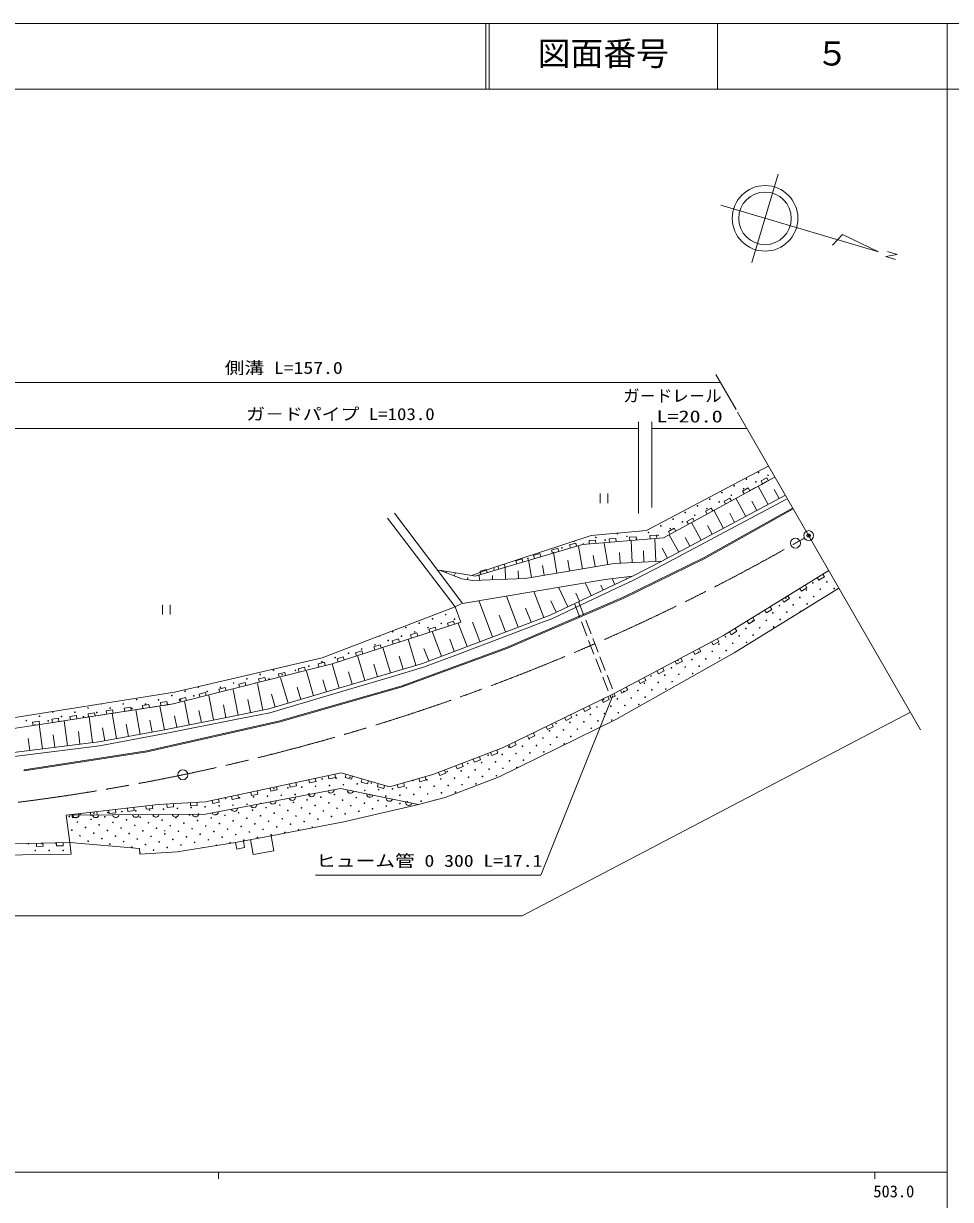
# Model space of a CAD drawing. Units: millimetres, scale not verified. Extents: x 32205 to 672205, y -56803 to 303197.
# Drawn here: x 430525 to 571705, y 124046 to 303197 of the extents above; entities that cross this region are included whole.
import ezdxf
from ezdxf.enums import TextEntityAlignment as Align

# ---------------------------------------------------------------- set-up
doc = ezdxf.new("R2010")
doc.units = ezdxf.units.MM
doc.header["$LTSCALE"] = 1000
doc.header["$PDMODE"] = 32
doc.header["$PDSIZE"] = 500
for name, pattern in [('USER1', [18.6, 12.064865, -1.508108, 3.518919, -1.508108]), ('USER2', [2, 1, -1]), ('USER3', [3, 2.25, -0.75])]:
    doc.linetypes.add(name, pattern=pattern)
for name, color, linetype, lineweight in [('M-BGD', 7, 'Continuous', 13), ('M-BMK-LINE', 2, 'Continuous', 13), ('M-BMK-SRVR', 3, 'Continuous', 13), ('M-STR-HTXT', 7, 'Continuous', 13), ('M-TTL', 2, 'Continuous', 13), ('M-TTL-BAND', 7, 'Continuous', 13), ('M-TTL-LINE', 7, 'Continuous', 13), ('M-TTL-TXT', 7, 'Continuous', 13)]:
    doc.layers.add(name, color=color, linetype=linetype, lineweight=lineweight)
doc.layers.add('M-OTRS', color=6, linetype='Continuous')
doc.styles.add('ＭＳ ゴシック', font='')
doc.styles.get('ＭＳ ゴシック').set_extended_font_data('MS Gothic')

# ---------------------------------------------------------------- blocks, each defined once
blk = doc.blocks.new('BUHIN1')
at = {"color": 3, "linetype": 'Continuous', "lineweight": 13}
for radius in [750, 22.5]:
    blk.add_circle((0, 0), radius, dxfattribs=at)
blk = doc.blocks.new('BUHIN8')
at = {"color": 6, "linetype": 'Continuous', "lineweight": 13}
for radius in [50, 1.5]:
    blk.add_circle((0, 0), radius, dxfattribs=at)
blk = doc.blocks.new('BUHIN2')
at = {"color": 7, "linetype": 'Continuous', "lineweight": 13}
blk.add_lwpolyline([(0, -500), (500, -500), (500, 500), (0, 500)], dxfattribs=at)
blk = doc.blocks.new('BUHIN3')
at = {"color": 7, "linetype": 'Continuous', "lineweight": 13}
blk.add_lwpolyline([(0, 500), (115, 460), (212, 400), (322, 305), (382, 195), (418, 78), (418, -78), (382, -195), (322, -305), (212, -402), (115, -462), (0, -500)], dxfattribs=at)
blk = doc.blocks.new('BUHIN6')
at = {"color": 7, "linetype": 'Continuous', "lineweight": 13}
for p, q in [((-578, 750), (-578, -750)), ((574, -750), (574, 750))]:
    blk.add_line(p, q, dxfattribs=at)

msp = doc.modelspace()

# ---------------------------------------------------------------- linework, layer by layer
at = {"layer": 'M-BGD'}
for p, q in [((525387, 225948), (543929, 235769)), ((544945, 234076), (528011, 224847)), ((546469, 231282), (527757, 221291)), ((543918, 229920), (542418, 232729)), ((545619, 230828), (544869, 232232)), ((534208, 221847), (547666, 229381)), ((537396, 225758), (546752, 230753)), ((540516, 228103), (539028, 230889)), ((542217, 229012), (541468, 230414)), ((485942, 227862), (496261, 214348)), ((487035, 228579), (493637, 219852)), ((534277, 221714), (547739, 229250)), ((537113, 226287), (535646, 229034)), ((538815, 227195), (538076, 228578)), ((517005, 225186), (525387, 225948)), ((528035, 220759), (537396, 225758)), ((533711, 224470), (532265, 227180)), ((535412, 225379), (534684, 226743)), ((501680, 220190), (517005, 225186)), ((528011, 224847), (515650, 223831)), ((519509, 220789), (518962, 224030)), ((523207, 221080), (523052, 224400)), ((526847, 221249), (526685, 224728)), ((530309, 222654), (528883, 225325)), ((532010, 223562), (531292, 224907)), ((515650, 223831), (499309, 219005)), ((511768, 219483), (511235, 222640)), ((515638, 220136), (515060, 223563)), ((517573, 220463), (517287, 222158)), ((521387, 220995), (521311, 222615)), ((525027, 221164), (524948, 222864)), ((528608, 221746), (527804, 223251)), ((503945, 218540), (503867, 220369)), ((520476, 220952), (506929, 218666)), ((507897, 218830), (507449, 221484)), ((509832, 219156), (509586, 220615)), ((513703, 219809), (513425, 221456)), ((527757, 221291), (520476, 220952)), ((521769, 215755), (534208, 221847)), ((521831, 215618), (534277, 221714)), ((523270, 219005), (527757, 221291)), ((523535, 218467), (528035, 220759)), ((493637, 219852), (493891, 219936)), ((493637, 219852), (497362, 214856)), ((497277, 218582), (493891, 219936)), ((498801, 219090), (493891, 219936)), ((494961, 219652), (494859, 219550)), ((496097, 219055), (496300, 219477)), ((498971, 218328), (497277, 218582)), ((498971, 218328), (497277, 218582)), ((498124, 218455), (498178, 218815)), ((501680, 220190), (498801, 219090)), ((499309, 219005), (498801, 219090)), ((506929, 218666), (498971, 218328)), ((499966, 218371), (499932, 219186)), ((501956, 218455), (501928, 219106)), ((505935, 218624), (505885, 219803)), ((523270, 219005), (510739, 213078)), ((519121, 218497), (523270, 219005)), ((520585, 217735), (520164, 218625)), ((522375, 218582), (522305, 218730)), ((537155, 209946), (553162, 219887)), ((497362, 214856), (519121, 218497)), ((513425, 214349), (512024, 217310)), ((515471, 214653), (523535, 218467)), ((517005, 216042), (516084, 217989)), ((518795, 216889), (518454, 217609)), ((554713, 217194), (538764, 207321)), ((501977, 209764), (499890, 215279)), ((505871, 211237), (504077, 215980)), ((504080, 208138), (521769, 215755)), ((504135, 207998), (521831, 215618)), ((509766, 212710), (508264, 216681)), ((511634, 213502), (510814, 215236)), ((515215, 215195), (514634, 216422)), ((476026, 206559), (496261, 214348)), ((497108, 211978), (496261, 214348)), ((507818, 211974), (506994, 214152)), ((510974, 212526), (515471, 214653)), ((497108, 211978), (477508, 205658)), ((510739, 213078), (491266, 205712)), ((498082, 208291), (496733, 211857)), ((500029, 209027), (498913, 211978)), ((503924, 210500), (502954, 213065)), ((504136, 209939), (509978, 212149)), ((509978, 212149), (510974, 212526)), ((494187, 206817), (492765, 210578)), ((496347, 206993), (504136, 209939)), ((520476, 201140), (537155, 209946)), ((486398, 204266), (485244, 208152)), ((488172, 202299), (504080, 208138)), ((488218, 202156), (504135, 207998)), ((490293, 205423), (489111, 209400)), ((492240, 206081), (491511, 208009)), ((496135, 207554), (495442, 209386)), ((453505, 201310), (476026, 206559)), ((482503, 203109), (481376, 206905)), ((488345, 204845), (487761, 206810)), ((491458, 205144), (496347, 206993)), ((538764, 207321), (520730, 197161)), ((477508, 205658), (453335, 199532)), ((491266, 205712), (467898, 198770)), ((474714, 200795), (473600, 204545)), ((478609, 201952), (477508, 205658)), ((480556, 202531), (479999, 204406)), ((484451, 203688), (483880, 205608)), ((486569, 203691), (491458, 205144)), ((466963, 198584), (466156, 202638)), ((470819, 199638), (469675, 203491)), ((476661, 201374), (476112, 203223)), ((478780, 201377), (486569, 203691)), ((425734, 196907), (453505, 201310)), ((459478, 197094), (458732, 200840)), ((463221, 197839), (462444, 201739)), ((468043, 198187), (478780, 201377)), ((468872, 199060), (468285, 201036)), ((469554, 196968), (488172, 202299)), ((469591, 196822), (488218, 202156)), ((472767, 200217), (472202, 202117)), ((503458, 192843), (520476, 201140)), ((519993, 200464), (520645, 200717)), ((453335, 199532), (434031, 196568)), ((451994, 195603), (451275, 199216)), ((455736, 196349), (455021, 199941)), ((461350, 197466), (460969, 199378)), ((465092, 198212), (464696, 200200)), ((441035, 193654), (440540, 197568)), ((444689, 194251), (444010, 198101)), ((448288, 194886), (447623, 198655)), ((450123, 195231), (449755, 197078)), ((451994, 195603), (463221, 197839)), ((452107, 195014), (463338, 197251)), ((453865, 195976), (453514, 197741)), ((457607, 196721), (457242, 198556)), ((463221, 197839), (467898, 198770)), ((463338, 197251), (468043, 198187)), ((520730, 197161), (502950, 188440)), ((434031, 196568), (424633, 195129)), ((424633, 195129), (434031, 196568)), ((433391, 192686), (432921, 196398)), ((437213, 193170), (436730, 196983)), ((439124, 193412), (438879, 195343)), ((441990, 193774), (451994, 195603)), ((442890, 193933), (442547, 195878)), ((446489, 194568), (446152, 196473)), ((449328, 192398), (469554, 196968)), ((449356, 192250), (469591, 196822)), ((441990, 193774), (428613, 192081)), ((431480, 192444), (431248, 194276)), ((435302, 192928), (435064, 194809)), ((442082, 193181), (452107, 195014)), ((428681, 191485), (442082, 193181)), ((430623, 189521), (449328, 192398)), ((430645, 189372), (449356, 192250)), ((492875, 188779), (503458, 192843)), ((430623, 189521), (430645, 189372)), ((458246, 184630), (478905, 189033)), ((478905, 189033), (486271, 186916)), ((486271, 186916), (492875, 188779)), ((502950, 188440), (494737, 185308)), ((502950, 188440), (494737, 185308)), ((458246, 182768), (478820, 186662)), ((490673, 184207), (478820, 186662)), ((478820, 186662), (490673, 184207)), ((451049, 184207), (458246, 184630)), ((494737, 185308), (490673, 184207)), ((494737, 185308), (490673, 184207)), ((436995, 182598), (451049, 184207)), ((436995, 182598), (458246, 182768)), ((490673, 184207), (479328, 181582)), ((436995, 182598), (437587, 178450)), ((479328, 181582), (475857, 180905)), ((452065, 180312), (452065, 180143)), ((468237, 179466), (462818, 178450)), ((475857, 180905), (468237, 179466)), ((468237, 179466), (468670, 177177)), ((413034, 177857), (437587, 178450)), ((448171, 177518), (437587, 178450)), ((437587, 178450), (437757, 176672)), ((448255, 176672), (448171, 177518)), ((448171, 177518), (448255, 176672)), ((462818, 178450), (453928, 177010)), ((462818, 178450), (453928, 177010)), ((462820, 178443), (463009, 177439)), ((464196, 177661), (463009, 177439)), ((464006, 178667), (464196, 177661)), ((465088, 178872), (465520, 176586)), ((437757, 176672), (416251, 176333)), ((453928, 177010), (448255, 176672)), ((468670, 177177), (465527, 176587))]:
    msp.add_line(p, q, dxfattribs=at)
at = {"layer": 'M-BGD', "linetype": 'USER2'}
for p, q in [((541135, 232044), (544945, 234076)), ((499309, 219005), (501934, 219767)), ((496261, 214348), (497362, 214856)), ((434031, 196568), (453335, 199532))]:
    msp.add_line(p, q, dxfattribs=at)
at = {"layer": 'M-BGD', "linetype": 'USER3'}
for p, q in [((515059, 215122), (520645, 200717)), ((514425, 214821), (519993, 200464))]:
    msp.add_line(p, q, dxfattribs=at)
at = {"layer": 'M-BGD'}
for centre in [(542489, 234800), (540626, 233785), (542065, 233361), (543928, 234376), (536901, 231754), (538340, 231331), (538764, 232770), (540203, 232346), (533176, 229724), (534615, 229300), (535038, 230739), (536477, 230315), (529450, 227694), (531313, 228709), (532752, 228285), (527588, 226679), (529027, 226255), (530889, 227270), (517683, 224905), (519122, 224481), (520985, 225496), (522424, 225072), (523863, 224648), (525725, 225664), (527164, 225240), (512519, 223298), (507355, 221691), (502191, 220085), (549754, 216882), (550751, 218003), (551872, 217007), (552869, 218128), (553990, 217131), (546640, 215637), (548758, 215761), (550875, 215886), (494829, 213146), (544647, 213395), (545644, 214516), (546765, 213519), (547761, 214640), (549879, 214765), (490792, 211844), (492810, 212495), (494145, 211811), (496164, 212462), (541533, 212149), (543650, 212273), (545768, 212398), (486754, 210542), (488089, 209858), (488773, 211193), (490108, 210509), (492127, 211160), (537422, 209782), (539539, 209907), (540536, 211028), (541657, 210031), (542654, 211152), (544771, 211277), (482032, 207905), (484051, 208556), (486070, 209207), (536425, 208661), (538543, 208786), (540661, 208910), (477994, 206603), (480013, 207254), (530197, 206170), (532314, 206295), (533311, 207416), (534432, 206419), (535429, 207540), (536550, 206544), (537546, 207665), (468583, 204682), (471937, 204649), (473956, 205301), (475975, 205952), (529200, 205049), (531318, 205174), (533435, 205298), (462526, 202729), (464545, 203380), (466564, 204031), (467899, 203347), (469918, 203998), (525089, 202683), (526086, 203804), (527207, 202807), (528203, 203928), (529325, 202932), (530321, 204053), (532439, 204177), (453116, 200809), (455134, 201460), (456469, 200776), (458488, 201427), (460507, 202078), (521975, 201437), (524093, 201562), (526210, 201686), (528328, 201811), (440351, 198922), (443705, 198889), (445724, 199540), (447059, 198856), (447743, 200191), (449078, 199507), (451097, 200158), (452432, 199474), (454451, 200125), (517864, 199071), (518861, 200192), (519982, 199195), (520978, 200316), (522099, 199319), (523096, 200441), (524217, 199444), (525214, 200565), (432959, 197652), (434978, 198303), (436313, 197619), (438332, 198271), (439667, 197587), (441686, 198238), (514750, 197825), (516867, 197949), (518985, 198074), (520106, 197077), (521103, 198198), (430940, 197001), (434294, 196968), (510639, 195458), (511636, 196579), (512757, 195583), (513753, 196704), (514874, 195707), (515871, 196828), (516992, 195832), (517989, 196953), (507525, 194213), (509642, 194337), (511760, 194462), (512881, 193465), (513878, 194586), (501296, 191722), (503414, 191846), (504410, 192967), (505531, 191971), (506528, 193092), (507649, 192095), (508646, 193216), (509767, 192220), (510763, 193341), (498182, 190476), (500300, 190601), (502417, 190725), (504535, 190850), (505656, 189853), (506653, 190974), (476009, 188111), (478126, 188235), (480244, 188360), (494071, 188110), (495068, 189231), (496189, 188234), (497185, 189355), (498306, 188359), (499303, 189480), (500424, 188483), (501421, 189604), (502542, 188608), (503538, 189729), (468659, 186616), (470777, 186741), (472894, 186865), (475012, 186990), (477130, 187114), (479247, 187238), (481365, 187363), (482486, 186366), (483483, 187487), (484604, 186491), (486721, 186615), (488839, 186740), (489836, 187861), (490957, 186864), (491953, 187985), (493074, 186989), (495192, 187113), (497310, 187238), (499427, 187362), (461309, 185122), (463427, 185246), (465545, 185371), (467662, 185495), (469780, 185620), (471629, 184538), (471898, 185744), (473713, 184932), (474015, 185868), (475797, 185327), (477037, 184482), (477882, 185721), (479121, 184877), (479966, 186116), (481205, 185271), (483290, 185666), (484529, 184821), (485725, 185494), (487842, 185619), (488964, 184622), (489960, 185743), (491081, 184746), (492078, 185868), (494195, 185992), (496313, 186116), (439136, 182756), (441254, 182880), (443371, 183005), (445489, 183129), (447607, 183254), (449724, 183378), (451842, 183503), (453960, 183627), (456077, 183752), (458195, 183876), (460313, 184001), (462430, 184125), (463291, 182960), (464548, 184250), (465376, 183354), (467460, 183749), (468699, 182904), (469544, 184143), (470784, 183299), (472868, 183693), (474108, 182848), (474952, 184088), (476192, 183243), (478276, 183637), (479516, 182792), (480360, 184032), (481600, 183187), (482445, 184426), (483684, 183581), (485769, 183976), (487853, 184370), (437491, 182395), (438730, 181550), (440814, 181944), (442054, 181099), (442899, 182339), (444138, 181494), (446222, 181888), (447462, 181043), (448307, 182283), (449546, 181438), (451630, 181832), (452870, 180988), (453715, 182227), (454954, 181382), (455799, 182621), (457039, 181777), (458278, 180932), (459123, 182171), (460362, 181326), (461207, 182566), (462447, 181721), (464531, 182115), (465770, 181270), (466615, 182510), (467855, 181665), (469939, 182059), (471178, 181214), (472023, 182454), (473263, 181609), (475347, 182003), (477431, 182398), (437885, 180310), (439125, 179465), (439969, 180705), (441209, 179860), (443293, 180254), (444533, 179410), (445378, 180649), (446617, 179804), (448701, 180199), (449941, 179354), (450786, 180593), (452025, 179748), (454109, 180143), (455349, 179298), (456194, 180537), (457433, 179692), (459517, 180087), (460757, 179242), (461602, 180481), (462841, 179636), (463686, 180876), (464925, 180031), (466165, 179186), (467010, 180425), (468249, 179580), (469094, 180820), (470333, 179975), (431245, 178246), (433367, 178261), (435488, 178276), (440364, 178621), (442448, 179015), (443688, 178170), (445772, 178565), (447011, 177720), (447856, 178959), (449096, 178114), (451180, 178509), (452419, 177664), (453264, 178903), (454504, 178058), (456588, 178453), (458672, 178847), (461996, 178397), (464080, 178791), (432313, 177193), (434435, 177208), (436556, 177223), (450335, 177269)]:
    msp.add_circle(centre, 50, dxfattribs=at)
for centre, start, end in [((514382, 224313), 178.09771, 38.01454), ((515821, 223889), 303.54339, 245.85412), ((542529, 213270), 198.59419, 45.08627), ((548882, 213643), 306.32226, 297.19672), ((484735, 209891), 178.28384, 43.82222), ((470602, 205333), 241.2221, 325.01747), ((465880, 202696), 31.19766, 177.24173), ((457153, 202111), 117.88875, 88.35083), ((442370, 199573), 222.20263, 335.81553), ((432275, 196317), 348.01699, 209.39386), ((508521, 195334), 229.43595, 2.5464), ((473891, 187986), 216.7743, 347.28831), ((493199, 184871), 38.67123, 171.64559), ((457199, 182755), 6.20157, 174.71507), ((466666, 184374), 357.05252, 204.38244), ((437018, 182631), 319.39253, 329.38145), ((450391, 182677), 146.03321, 34.88343), ((472418, 180369), 349.44323, 214.42027), ((474502, 180764), 43.03401, 160.8295), ((437609, 178291), 102.96956, 267.95491), ((457828, 177608), 51.58025, 146.82164), ((459912, 178002), 342.53356, 215.86833), ((448251, 176875), 257.70165, 113.63702)]:
    msp.add_arc(centre, 50, start, end, dxfattribs=at)
at = {"layer": 'M-BMK-LINE'}
msp.add_line((539292, 243983), (567155, 195579), dxfattribs=at)
at = {"layer": 'M-BMK-LINE', "linetype": 'USER1'}
msp.add_arc((389633, 502039), 320000, 263.86992, 299.96466, dxfattribs=at)
at = {"layer": 'M-BMK-SRVR'}
for p, q in [((541474, 266806), (545456, 280228)), ((560721, 268397), (536754, 275508)), ((555253, 271063), (553726, 269430)), ((560721, 268397), (555253, 271063)), ((563572, 268006), (561861, 267679)), ((561861, 267679), (563348, 267246)), ((562093, 268445), (563572, 268006))]:
    msp.add_line(p, q, dxfattribs=at)
for radius in [5000, 4000]:
    msp.add_circle((543465, 273517), radius, dxfattribs=at)
at = {"layer": 'M-OTRS'}
msp.add_point((550110, 225190), dxfattribs=at)
at = {"layer": 'M-STR-HTXT'}
for p, q in [((535981, 249735), (539049, 244405)), ((400165, 248517), (536682, 248517)), ((524201, 242506), (524201, 228548)), ((526233, 229480), (526233, 242506)), ((428528, 241506), (524201, 241506)), ((526233, 241506), (540718, 241506)), ((509337, 173457), (520285, 200800)), ((565609, 198264), (506459, 167253)), ((509337, 173457), (474996, 173457)), ((266730, 167253), (506459, 167253))]:
    msp.add_line(p, q, dxfattribs=at)
at = {"layer": 'M-TTL'}
msp.add_line((672205, 303197), (32205, 303197), dxfattribs=at)
at = {"layer": 'M-TTL-BAND'}
for p, q in [((571205, -56803), (571205, 293197)), ((32205, 128197), (571205, 128197)), ((460205, 128197), (460205, 127197)), ((560205, 128197), (560205, 127197))]:
    msp.add_line(p, q, dxfattribs=at)
at = {"layer": 'M-TTL-LINE'}
for p, q in [((500951, 303197), (500951, 293197)), ((501451, 303197), (501451, 293197)), ((536201, 303197), (536201, 293197)), ((571205, 303197), (571205, 293197)), ((32205, 293197), (672205, 293197))]:
    msp.add_line(p, q, dxfattribs=at)

# ---------------------------------------------------------------- block references
at = {"layer": 'M-BGD'}
for name, p, rotation in [('BUHIN2', (543534, 233307), 118.59032), ('BUHIN2', (540712, 231769), 118.59032), ('BUHIN2', (535067, 228693), 118.59032), ('BUHIN2', (537890, 230231), 118.59032), ('BUHIN2', (532245, 227155), 118.59032), ('BUHIN2', (529423, 225617), 118.59032), ('BUHIN2', (514289, 223429), 106.45353), ('BUHIN2', (517196, 223958), 94.69878), ('BUHIN2', (520286, 224212), 94.69878), ('BUHIN2', (523376, 224466), 94.69878), ('BUHIN2', (526466, 224720), 94.69878), ('BUHIN2', (508842, 221821), 106.45353), ('BUHIN2', (511565, 222625), 106.45353), ('BUHIN2', (503395, 220212), 106.45353), ('BUHIN2', (506118, 221016), 106.45353), ('BUHIN2', (500671, 219408), 106.45353), ('BUHIN2', (551829, 219058), 301.8402), ('BUHIN2', (549161, 217402), 301.8402), ('BUHIN2', (546493, 215745), 301.8402), ('BUHIN2', (543825, 214088), 301.8402), ('BUHIN2', (495708, 211527), 107.873), ('BUHIN2', (541157, 212432), 301.8402), ('BUHIN2', (490108, 209721), 107.873), ('BUHIN2', (492908, 210624), 107.873), ('BUHIN2', (538489, 210775), 301.8402), ('BUHIN2', (484508, 207915), 107.873), ('BUHIN2', (487308, 208818), 107.873), ('BUHIN2', (532986, 207745), 297.83267), ('BUHIN2', (535766, 209213), 297.83267), ('BUHIN2', (478908, 206109), 107.873), ('BUHIN2', (481708, 207012), 107.873), ('BUHIN2', (530206, 206277), 297.83267), ('BUHIN2', (469954, 203744), 104.21966), ('BUHIN2', (472976, 204509), 104.21966), ('BUHIN2', (475997, 205275), 104.21966), ('BUHIN2', (527426, 204810), 297.83267), ('BUHIN2', (463911, 202212), 104.21966), ('BUHIN2', (466932, 202978), 104.21966), ('BUHIN2', (524646, 203342), 297.83267), ('BUHIN2', (457868, 200681), 104.21966), ('BUHIN2', (460889, 201447), 104.21966), ('BUHIN2', (519058, 200449), 295.99118), ('BUHIN2', (521866, 201874), 297.83267), ('BUHIN2', (446441, 198474), 98.72922), ('BUHIN2', (449199, 198897), 98.72922), ('BUHIN2', (451957, 199321), 98.72922), ('BUHIN2', (454846, 199915), 104.21966), ('BUHIN2', (516222, 199066), 295.99118), ('BUHIN2', (435410, 196780), 98.72922), ('BUHIN2', (438168, 197204), 98.72922), ('BUHIN2', (440926, 197627), 98.72922), ('BUHIN2', (443683, 198050), 98.72922), ('BUHIN2', (513386, 197683), 295.99118), ('BUHIN2', (432465, 196329), 98.70535), ('BUHIN2', (510549, 196301), 295.99118), ('BUHIN2', (504877, 193535), 295.99118), ('BUHIN2', (507713, 194918), 295.99118), ('BUHIN2', (502136, 192335), 291.00737), ('BUHIN2', (496844, 190303), 291.00737), ('BUHIN2', (499490, 191319), 291.00737), ('BUHIN2', (474478, 188090), 282.03129), ('BUHIN2', (477430, 188719), 282.03129), ('BUHIN2', (480133, 188681), 253.96521), ('BUHIN2', (482588, 187975), 253.96521), ('BUHIN2', (491224, 188314), 285.75385), ('BUHIN2', (494198, 189287), 291.00737), ('BUHIN2', (468576, 186832), 282.03129), ('BUHIN2', (471527, 187461), 282.03129), ('BUHIN3', (477351, 186384), 280.7175), ('BUHIN3', (480302, 186356), 258.29831), ('BUHIN2', (485044, 187269), 253.96521), ('BUHIN2', (487922, 187382), 285.75385), ('BUHIN2', (456447, 184525), 273.36365), ('BUHIN2', (459722, 184945), 282.03129), ('BUHIN2', (462673, 185574), 282.03129), ('BUHIN2', (465625, 186203), 282.03129), ('BUHIN3', (468533, 184715), 280.7175), ('BUHIN3', (471473, 185272), 280.7175), ('BUHIN3', (474412, 185828), 280.7175), ('BUHIN3', (483265, 185742), 258.29831), ('BUHIN3', (486229, 185128), 258.29831), ('BUHIN3', (489192, 184514), 258.29831), ('BUHIN2', (438401, 182759), 276.53118), ('BUHIN2', (441212, 183081), 276.53118), ('BUHIN2', (444022, 183403), 276.53118), ('BUHIN2', (446833, 183725), 276.53118), ('BUHIN2', (449644, 184047), 276.53118), ('BUHIN2', (452849, 184313), 273.36365), ('BUHIN3', (453693, 182732), 270.45833), ('BUHIN3', (456729, 182756), 270.45833), ('BUHIN3', (459716, 183047), 280.7175), ('BUHIN3', (462655, 183603), 280.7175), ('BUHIN3', (465594, 184159), 280.7175), ('BUHIN3', (438513, 182611), 270.45833), ('BUHIN3', (441549, 182635), 270.45833), ('BUHIN3', (444585, 182659), 270.45833), ('BUHIN3', (447621, 182683), 270.45833), ('BUHIN3', (450657, 182708), 270.45833), ('BUHIN2', (432984, 178339), 271.38353), ('BUHIN2', (436053, 178413), 271.38353)]:
    msp.add_blockref(name, p, dxfattribs=dict(at, rotation=rotation))
for p in [(518922, 230867), (452276, 213911)]:
    msp.add_blockref('BUHIN6', p, dxfattribs=at)
at = {"layer": 'M-BMK-SRVR'}
for p in [(550111, 225187), (548097, 224030), (454789, 188742)]:
    msp.add_blockref('BUHIN1', p, dxfattribs=at)
at = {"layer": 'M-OTRS'}
msp.add_blockref('BUHIN8', (550111, 225187), dxfattribs=at)

# ---------------------------------------------------------------- texts
at = {"layer": 'M-STR-HTXT', "style": 'ＭＳ ゴシック'}
for s, width, p in [('側溝 L=157.0', 1.2, (461168, 249276)), ('ガ－ドパイプ L=103.0', 1.15, (464424, 242231)), ('L=20.0', 1.35, (526915, 241873)), ('ヒューム管 0 300 L=17.1', 1.2, (475100, 174178))]:
    msp.add_text(s, height=1833, dxfattribs=dict(at, width=width)).set_placement(p, align=Align.BOTTOM_LEFT)
msp.add_text('ガ－ドレ－ル', height=1833, dxfattribs=at).set_placement((521844, 245017), align=Align.BOTTOM_LEFT)
at = {"layer": 'M-TTL-BAND', "style": 'ＭＳ ゴシック'}
msp.add_text('503.0', height=1833, dxfattribs=at).set_placement((559958, 123820), align=Align.BOTTOM_LEFT)
at = {"layer": 'M-TTL-TXT', "style": 'ＭＳ ゴシック'}
for s, p in [('図面番号', (508826, 295697)), ('５', (551201, 295697))]:
    msp.add_text(s, height=3666, dxfattribs=at).set_placement(p, align=Align.BOTTOM_LEFT)

doc.saveas('drawing.dxf')
